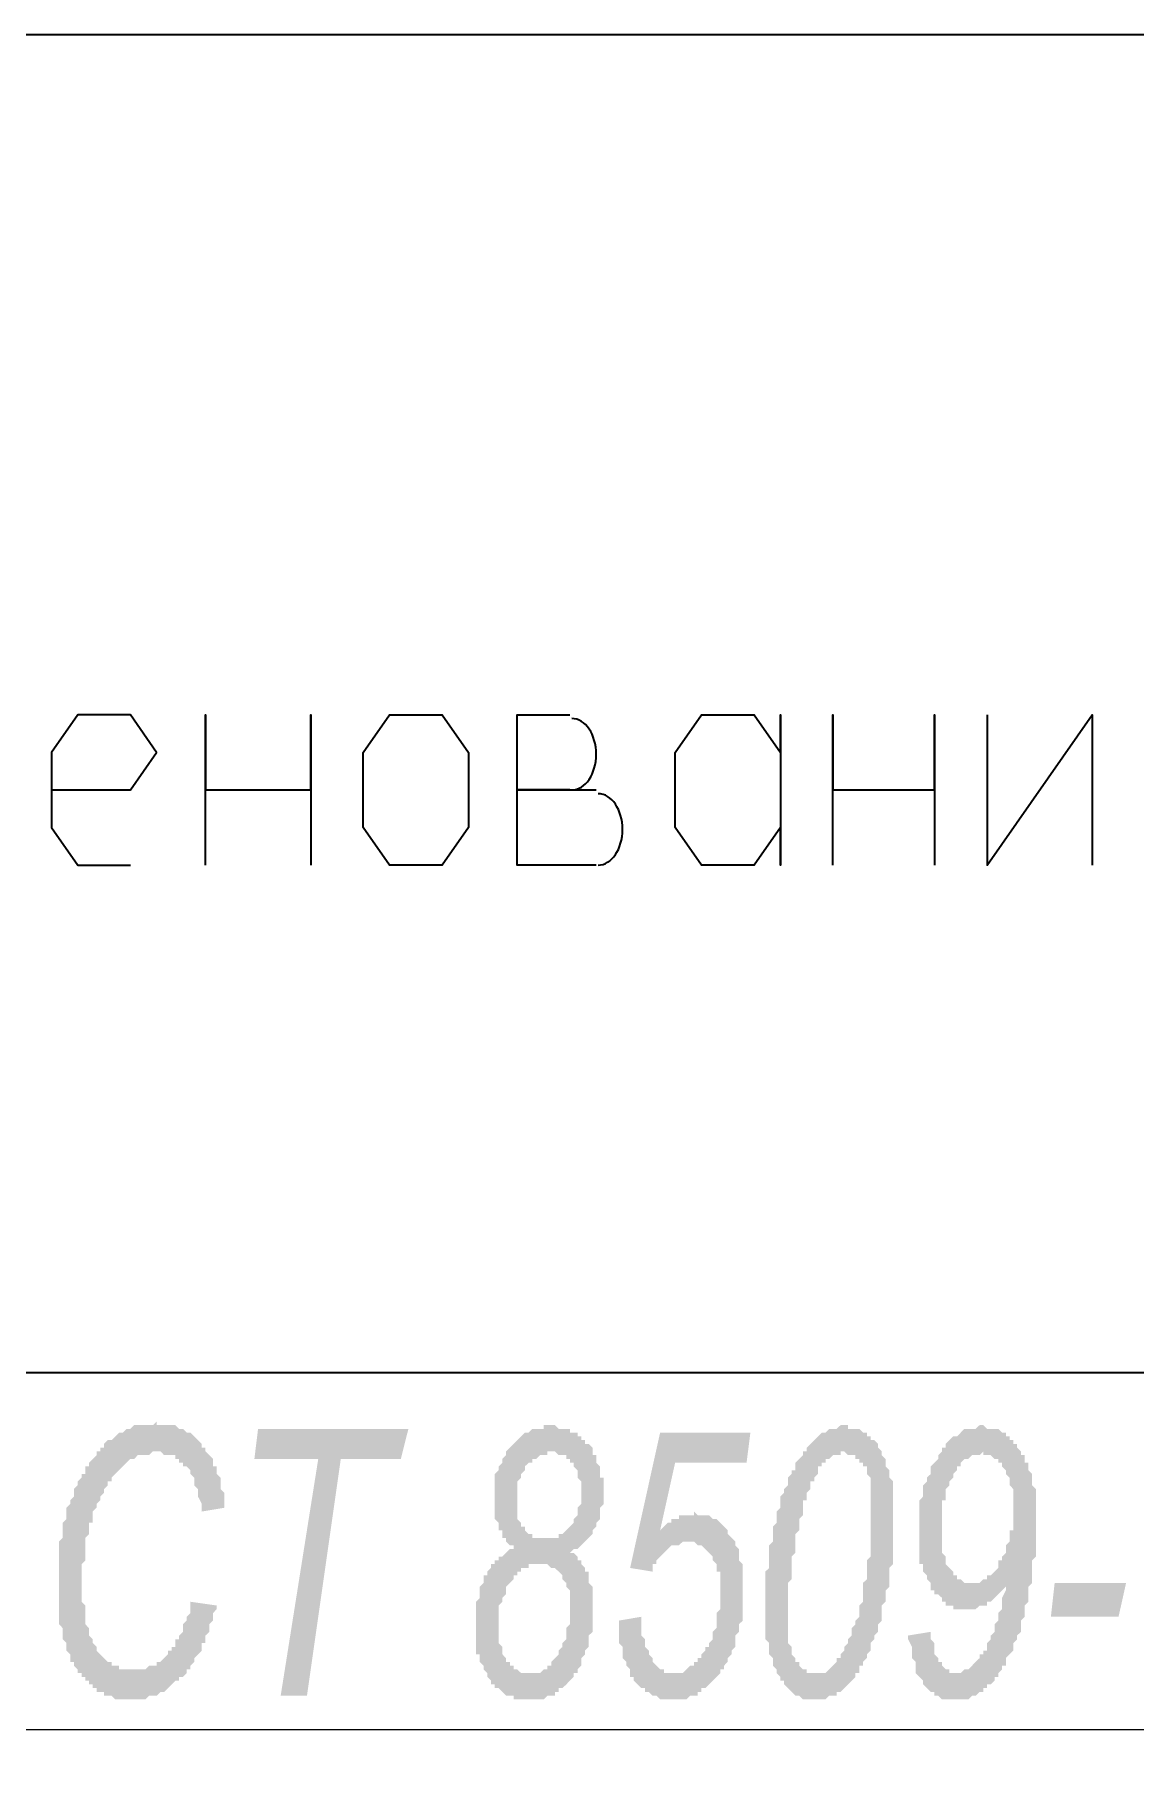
# Model space of a CAD drawing. Header units: millimetres. Extents: x 1372 to 666090, y 1285 to 31551.
# Drawn here: x 533478 to 534700, y 26938 to 28855 of the extents above; entities that cross this region are included whole.
import ezdxf

# ---------------------------------------------------------------- set-up
doc = ezdxf.new("R2010")
doc.units = ezdxf.units.MM
doc.layers.add('PDF _0', color=7, linetype='Continuous')
doc.layers.add('PDF _75-АЗ Штамп', color=7, linetype='Continuous')

msp = doc.modelspace()

# ---------------------------------------------------------------- hatches: boundary and pattern name
at = {"layer": 'PDF _75-АЗ Штамп', "transparency": 33554559}
for points in [[(533651.4, 27115.4), (533680.6, 27111.2), (533680.6, 27107.1), (533676.5, 27102.9), (533676.5, 27098.7), (533676.5, 27094.5), (533672.3, 27090.4), (533672.3, 27086.2), (533672.3, 27082), (533668.1, 27077.9), (533668.1, 27073.7), (533668.1, 27069.5), (533664, 27069.5), (533664, 27065.3), (533664, 27061.2), (533659.8, 27057), (533659.8, 27057), (533655.6, 27052.8), (533655.6, 27048.7), (533651.4, 27044.5), (533651.4, 27044.5), (533651.4, 27040.3), (533647.3, 27040.3), (533647.3, 27036.2), (533643.1, 27032), (533643.1, 27032), (533638.9, 27032), (533638.9, 27027.8), (533634.8, 27027.8), (533630.6, 27023.6), (533630.6, 27023.6), (533626.4, 27019.5), (533626.4, 27019.5), (533622.2, 27015.3), (533618.1, 27015.3), (533618.1, 27015.3), (533613.9, 27011.1), (533609.7, 27011.1), (533609.7, 27011.1), (533605.6, 27011.1), (533601.4, 27007), (533601.4, 27007), (533597.2, 27007), (533593, 27007), (533593, 27007), (533588.9, 27007), (533584.7, 27007), (533584.7, 27007), (533584.7, 27007), (533580.5, 27007), (533576.4, 27007), (533572.2, 27007), (533572.2, 27007), (533568, 27007), (533563.9, 27011.1), (533563.9, 27011.1), (533559.7, 27011.1), (533555.5, 27011.1), (533555.5, 27015.3), (533551.3, 27015.3), (533547.2, 27015.3), (533547.2, 27019.5), (533543, 27019.5), (533543, 27023.6), (533538.8, 27023.6), (533538.8, 27027.8), (533534.7, 27027.8), (533534.7, 27032), (533530.5, 27032), (533530.5, 27036.2), (533526.3, 27036.2), (533526.3, 27040.3), (533526.3, 27040.3), (533522.1, 27044.5), (533522.1, 27048.7), (533518, 27048.7), (533518, 27052.8), (533518, 27057), (533513.8, 27061.2), (533513.8, 27061.2), (533513.8, 27065.3), (533513.8, 27069.5), (533509.6, 27073.7), (533509.6, 27077.9), (533509.6, 27082), (533509.6, 27086.2), (533505.5, 27090.4), (533505.5, 27094.5), (533505.5, 27098.7), (533505.5, 27102.9), (533505.5, 27107.1), (533505.5, 27111.2), (533505.5, 27115.4), (533505.5, 27119.6), (533505.5, 27123.7), (533505.5, 27127.9), (533505.5, 27132.1), (533505.5, 27132.1), (533505.5, 27140.4), (533505.5, 27144.6), (533505.5, 27148.8), (533505.5, 27152.9), (533505.5, 27157.1), (533505.5, 27161.3), (533505.5, 27165.5), (533505.5, 27169.6), (533505.5, 27173.8), (533505.5, 27178), (533505.5, 27182.1), (533509.6, 27186.3), (533509.6, 27190.5), (533509.6, 27194.7), (533509.6, 27194.7), (533509.6, 27198.8), (533509.6, 27203), (533513.8, 27207.2), (533513.8, 27211.3), (533513.8, 27215.5), (533513.8, 27219.7), (533518, 27223.9), (533518, 27223.9), (533518, 27228), (533522.1, 27232.2), (533522.1, 27236.4), (533522.1, 27240.5), (533526.3, 27244.7), (533526.3, 27244.7), (533526.3, 27248.9), (533530.5, 27253.1), (533530.5, 27257.2), (533534.7, 27257.2), (533534.7, 27261.4), (533534.7, 27265.6), (533538.8, 27265.6), (533538.8, 27269.7), (533543, 27273.9), (533543, 27273.9), (533547.2, 27278.1), (533547.2, 27282.3), (533551.3, 27282.3), (533551.3, 27286.4), (533555.5, 27286.4), (533555.5, 27290.6), (533559.7, 27294.8), (533559.7, 27294.8), (533563.9, 27294.8), (533568, 27298.9), (533568, 27298.9), (533572.2, 27303.1), (533572.2, 27303.1), (533576.4, 27303.1), (533580.5, 27307.3), (533580.5, 27307.3), (533584.7, 27307.3), (533588.9, 27311.4), (533588.9, 27311.4), (533593, 27311.4), (533597.2, 27311.4), (533597.2, 27311.4), (533601.4, 27311.4), (533605.6, 27311.4), (533605.6, 27311.4), (533609.7, 27311.4), (533613.9, 27315.6), (533613.9, 27311.4), (533618.1, 27311.4), (533622.2, 27311.4), (533626.4, 27311.4), (533626.4, 27311.4), (533630.6, 27311.4), (533634.8, 27311.4), (533634.8, 27311.4), (533638.9, 27307.3), (533643.1, 27307.3), (533643.1, 27307.3), (533647.3, 27303.1), (533651.4, 27303.1), (533651.4, 27303.1), (533655.6, 27298.9), (533655.6, 27298.9), (533659.8, 27294.8), (533659.8, 27294.8), (533664, 27290.6), (533664, 27290.6), (533664, 27286.4), (533668.1, 27286.4), (533668.1, 27282.3), (533672.3, 27278.1), (533672.3, 27278.1), (533676.5, 27273.9), (533676.5, 27269.7), (533676.5, 27265.6), (533680.6, 27265.6), (533680.6, 27261.4), (533680.6, 27257.2), (533684.8, 27253.1), (533684.8, 27248.9), (533684.8, 27244.7), (533684.8, 27240.5), (533689, 27236.4), (533689, 27232.2), (533689, 27228), (533689, 27223.9), (533689, 27219.7), (533689, 27219.7), (533664, 27215.5), (533664, 27219.7), (533664, 27223.9), (533659.8, 27232.2), (533659.8, 27236.4), (533659.8, 27236.4), (533659.8, 27240.5), (533655.6, 27244.7), (533655.6, 27248.9), (533655.6, 27253.1), (533651.4, 27257.2), (533651.4, 27257.2), (533651.4, 27261.4), (533647.3, 27265.6), (533647.3, 27265.6), (533643.1, 27265.6), (533643.1, 27269.7), (533638.9, 27269.7), (533638.9, 27273.9), (533634.8, 27273.9), (533634.8, 27278.1), (533630.6, 27278.1), (533626.4, 27278.1), (533626.4, 27278.1), (533622.2, 27278.1), (533618.1, 27282.3), (533613.9, 27282.3), (533613.9, 27282.3), (533609.7, 27282.3), (533609.7, 27282.3), (533605.6, 27278.1), (533601.4, 27278.1), (533601.4, 27278.1), (533597.2, 27278.1), (533593, 27278.1), (533593, 27278.1), (533588.9, 27273.9), (533584.7, 27273.9), (533584.7, 27273.9), (533580.5, 27269.7), (533580.5, 27269.7), (533576.4, 27265.6), (533576.4, 27265.6), (533572.2, 27261.4), (533572.2, 27261.4), (533568, 27257.2), (533568, 27257.2), (533563.9, 27253.1), (533563.9, 27248.9), (533559.7, 27248.9), (533559.7, 27244.7), (533555.5, 27240.5), (533555.5, 27236.4), (533551.3, 27232.2), (533551.3, 27232.2), (533551.3, 27228), (533547.2, 27223.9), (533547.2, 27223.9), (533547.2, 27219.7), (533543, 27215.5), (533543, 27211.3), (533543, 27207.2), (533543, 27203), (533538.8, 27203), (533538.8, 27198.8), (533538.8, 27194.7), (533538.8, 27190.5), (533534.7, 27186.3), (533534.7, 27182.1), (533534.7, 27178), (533534.7, 27173.8), (533534.7, 27169.6), (533534.7, 27165.5), (533534.7, 27161.3), (533530.5, 27157.1), (533530.5, 27152.9), (533530.5, 27148.8), (533530.5, 27144.6), (533530.5, 27140.4), (533530.5, 27136.3), (533530.5, 27132.1), (533530.5, 27127.9), (533530.5, 27123.7), (533530.5, 27119.6), (533530.5, 27115.4), (533534.7, 27111.2), (533534.7, 27107.1), (533534.7, 27102.9), (533534.7, 27098.7), (533534.7, 27094.5), (533534.7, 27090.4), (533538.8, 27086.2), (533538.8, 27082), (533538.8, 27077.9), (533538.8, 27077.9), (533543, 27073.7), (533543, 27069.5), (533543, 27069.5), (533547.2, 27065.3), (533547.2, 27065.3), (533547.2, 27061.2), (533551.3, 27057), (533551.3, 27057), (533555.5, 27052.8), (533559.7, 27048.7), (533559.7, 27048.7), (533563.9, 27048.7), (533563.9, 27044.5), (533568, 27044.5), (533572.2, 27044.5), (533572.2, 27040.3), (533576.4, 27040.3), (533580.5, 27040.3), (533580.5, 27040.3), (533584.7, 27040.3), (533588.9, 27040.3), (533588.9, 27040.3), (533593, 27040.3), (533593, 27040.3), (533597.2, 27040.3), (533601.4, 27040.3), (533601.4, 27040.3), (533605.6, 27044.5), (533605.6, 27044.5), (533609.7, 27044.5), (533613.9, 27044.5), (533613.9, 27048.7), (533618.1, 27048.7), (533622.2, 27052.8), (533622.2, 27052.8), (533626.4, 27057), (533626.4, 27061.2), (533630.6, 27061.2), (533630.6, 27065.3), (533634.8, 27065.3), (533634.8, 27069.5), (533634.8, 27073.7), (533638.9, 27073.7), (533638.9, 27077.9), (533643.1, 27082), (533643.1, 27086.2), (533643.1, 27090.4), (533647.3, 27094.5), (533647.3, 27094.5), (533647.3, 27098.7), (533651.4, 27102.9), (533651.4, 27107.1), (533651.4, 27111.2), (533651.4, 27115.4)], [(533751.6, 27011.1), (533793.3, 27273.9), (533722.4, 27273.9), (533726.5, 27307.3), (533893.4, 27307.3), (533885, 27273.9), (533818.3, 27273.9), (533780.8, 27011.1)], [(534127, 27094.5), (534152, 27098.7), (534152, 27094.5), (534152, 27090.4), (534152, 27090.4), (534152, 27086.2), (534152, 27082), (534152, 27077.9), (534156.2, 27073.7), (534156.2, 27069.5), (534156.2, 27065.3), (534156.2, 27065.3), (534160.3, 27061.2), (534160.3, 27057), (534164.5, 27052.8), (534164.5, 27048.7), (534164.5, 27048.7), (534168.7, 27044.5), (534168.7, 27044.5), (534172.8, 27040.3), (534177, 27040.3), (534177, 27036.2), (534181.2, 27036.2), (534185.4, 27036.2), (534185.4, 27036.2), (534189.5, 27036.2), (534189.5, 27036.2), (534193.7, 27036.2), (534197.9, 27036.2), (534197.9, 27036.2), (534202, 27040.3), (534202, 27040.3), (534206.2, 27044.5), (534210.4, 27044.5), (534210.4, 27048.7), (534210.4, 27048.7), (534214.6, 27048.7), (534214.6, 27052.8), (534218.7, 27052.8), (534218.7, 27057), (534222.9, 27061.2), (534222.9, 27065.3), (534227.1, 27065.3), (534227.1, 27069.5), (534231.2, 27073.7), (534231.2, 27077.9), (534231.2, 27082), (534231.2, 27082), (534235.4, 27086.2), (534235.4, 27090.4), (534235.4, 27094.5), (534235.4, 27098.7), (534235.4, 27102.9), (534239.6, 27107.1), (534239.6, 27111.2), (534239.6, 27111.2), (534239.6, 27115.4), (534239.6, 27119.6), (534239.6, 27123.7), (534239.6, 27127.9), (534239.6, 27132.1), (534239.6, 27136.3), (534239.6, 27140.4), (534239.6, 27144.6), (534239.6, 27148.8), (534235.4, 27148.8), (534235.4, 27152.9), (534235.4, 27157.1), (534231.2, 27161.3), (534231.2, 27165.5), (534231.2, 27165.5), (534227.1, 27169.6), (534227.1, 27169.6), (534222.9, 27173.8), (534222.9, 27173.8), (534218.7, 27178), (534214.6, 27178), (534214.6, 27178), (534210.4, 27182.1), (534206.2, 27182.1), (534206.2, 27182.1), (534202, 27182.1), (534197.9, 27182.1), (534197.9, 27182.1), (534193.7, 27178), (534189.5, 27178), (534189.5, 27178), (534185.4, 27178), (534181.2, 27173.8), (534181.2, 27173.8), (534177, 27169.6), (534177, 27169.6), (534172.8, 27165.5), (534172.8, 27165.5), (534168.7, 27161.3), (534168.7, 27157.1), (534164.5, 27157.1), (534164.5, 27152.9), (534164.5, 27148.8), (534139.5, 27152.9), (534172.8, 27303.1), (534273, 27303.1), (534268.8, 27269.7), (534189.5, 27269.7), (534172.8, 27194.7), (534177, 27198.8), (534177, 27198.8), (534181.2, 27203), (534185.4, 27203), (534185.4, 27207.2), (534189.5, 27207.2), (534189.5, 27207.2), (534193.7, 27207.2), (534193.7, 27211.3), (534197.9, 27211.3), (534202, 27211.3), (534202, 27211.3), (534206.2, 27211.3), (534210.4, 27211.3), (534210.4, 27215.5), (534214.6, 27211.3), (534218.7, 27211.3), (534218.7, 27211.3), (534222.9, 27211.3), (534227.1, 27211.3), (534227.1, 27211.3), (534231.2, 27207.2), (534231.2, 27207.2), (534235.4, 27207.2), (534239.6, 27203), (534239.6, 27203), (534243.8, 27198.8), (534243.8, 27198.8), (534247.9, 27194.7), (534247.9, 27190.5), (534247.9, 27190.5), (534252.1, 27186.3), (534252.1, 27186.3), (534256.3, 27182.1), (534256.3, 27178), (534256.3, 27178), (534260.4, 27173.8), (534260.4, 27169.6), (534260.4, 27165.5), (534260.4, 27161.3), (534264.6, 27157.1), (534264.6, 27152.9), (534264.6, 27148.8), (534264.6, 27144.6), (534264.6, 27140.4), (534264.6, 27136.3), (534264.6, 27132.1), (534264.6, 27127.9), (534264.6, 27123.7), (534264.6, 27119.6), (534264.6, 27115.4), (534264.6, 27111.2), (534264.6, 27107.1), (534264.6, 27102.9), (534264.6, 27098.7), (534264.6, 27094.5), (534260.4, 27090.4), (534260.4, 27090.4), (534260.4, 27086.2), (534260.4, 27082), (534256.3, 27077.9), (534256.3, 27073.7), (534256.3, 27069.5), (534256.3, 27065.3), (534252.1, 27061.2), (534252.1, 27057), (534252.1, 27057), (534247.9, 27052.8), (534247.9, 27048.7), (534243.8, 27044.5), (534243.8, 27040.3), (534239.6, 27040.3), (534239.6, 27036.2), (534235.4, 27032), (534235.4, 27032), (534231.2, 27027.8), (534231.2, 27027.8), (534227.1, 27023.6), (534227.1, 27023.6), (534222.9, 27019.5), (534218.7, 27019.5), (534218.7, 27015.3), (534214.6, 27015.3), (534214.6, 27011.1), (534210.4, 27011.1), (534206.2, 27011.1), (534206.2, 27011.1), (534202, 27007), (534197.9, 27007), (534197.9, 27007), (534193.7, 27007), (534189.5, 27007), (534189.5, 27007), (534185.4, 27007), (534181.2, 27007), (534181.2, 27007), (534177, 27007), (534172.8, 27007), (534172.8, 27007), (534168.7, 27011.1), (534164.5, 27011.1), (534164.5, 27011.1), (534160.3, 27015.3), (534160.3, 27015.3), (534156.2, 27015.3), (534156.2, 27019.5), (534152, 27019.5), (534147.8, 27023.6), (534147.8, 27023.6), (534143.6, 27027.8), (534143.6, 27032), (534139.5, 27032), (534139.5, 27036.2), (534139.5, 27040.3), (534135.3, 27044.5), (534135.3, 27048.7), (534135.3, 27048.7), (534131.1, 27052.8), (534131.1, 27057), (534131.1, 27061.2), (534131.1, 27065.3), (534127, 27069.5), (534127, 27073.7), (534127, 27077.9), (534127, 27082), (534127, 27086.2), (534127, 27090.4), (534127, 27090.4), (534127, 27094.5), (534127, 27094.5)]]:
    msp.add_hatch(color=256, dxfattribs=at).paths.add_polyline_path(points)
h = msp.add_hatch(color=256, dxfattribs=at)
h.paths.add_polyline_path([(534010.2, 27173.8), (534010.2, 27178), (534006, 27178), (534001.8, 27182.1), (534001.8, 27186.3), (533997.7, 27186.3), (533997.7, 27190.5), (533997.7, 27194.7), (533993.5, 27194.7), (533993.5, 27198.8), (533993.5, 27203), (533989.3, 27207.2), (533989.3, 27211.3), (533989.3, 27211.3), (533989.3, 27215.5), (533989.3, 27219.7), (533989.3, 27223.9), (533989.3, 27228), (533989.3, 27232.2), (533989.3, 27236.4), (533989.3, 27240.5), (533989.3, 27244.7), (533989.3, 27248.9), (533989.3, 27253.1), (533989.3, 27257.2), (533993.5, 27261.4), (533993.5, 27261.4), (533993.5, 27265.6), (533997.7, 27269.7), (533997.7, 27273.9), (534001.8, 27278.1), (534001.8, 27278.1), (534001.8, 27282.3), (534006, 27286.4), (534006, 27286.4), (534010.2, 27290.6), (534010.2, 27290.6), (534014.3, 27294.8), (534014.3, 27294.8), (534018.5, 27298.9), (534018.5, 27298.9), (534022.7, 27303.1), (534026.9, 27303.1), (534026.9, 27303.1), (534031, 27307.3), (534035.2, 27307.3), (534035.2, 27307.3), (534039.4, 27307.3), (534043.5, 27307.3), (534043.5, 27311.4), (534047.7, 27311.4), (534051.9, 27311.4), (534051.9, 27311.4), (534056, 27311.4), (534060.2, 27307.3), (534064.4, 27307.3), (534064.4, 27307.3), (534068.6, 27307.3), (534072.7, 27307.3), (534072.7, 27303.1), (534076.9, 27303.1), (534081.1, 27303.1), (534081.1, 27298.9), (534085.2, 27298.9), (534085.2, 27294.8), (534089.4, 27294.8), (534089.4, 27290.6), (534093.6, 27290.6), (534093.6, 27290.6), (534097.8, 27286.4), (534097.8, 27282.3), (534097.8, 27278.1), (534101.9, 27278.1), (534101.9, 27273.9), (534101.9, 27269.7), (534106.1, 27265.6), (534106.1, 27261.4), (534106.1, 27257.2), (534106.1, 27253.1), (534110.3, 27253.1), (534110.3, 27248.9), (534110.3, 27244.7), (534110.3, 27240.5), (534110.3, 27236.4), (534110.3, 27232.2), (534110.3, 27228), (534110.3, 27223.9), (534106.1, 27219.7), (534106.1, 27215.5), (534106.1, 27211.3), (534106.1, 27211.3), (534106.1, 27207.2), (534101.9, 27203), (534101.9, 27198.8), (534101.9, 27198.8), (534097.8, 27194.7), (534097.8, 27190.5), (534097.8, 27190.5), (534093.6, 27186.3), (534093.6, 27186.3), (534089.4, 27182.1), (534085.2, 27178), (534085.2, 27178), (534081.1, 27173.8), (534081.1, 27173.8), (534076.9, 27173.8), (534072.7, 27169.6), (534076.9, 27169.6), (534081.1, 27165.5), (534081.1, 27161.3), (534085.2, 27161.3), (534085.2, 27157.1), (534089.4, 27152.9), (534089.4, 27152.9), (534089.4, 27148.8), (534093.6, 27148.8), (534093.6, 27144.6), (534093.6, 27140.4), (534093.6, 27136.3), (534097.8, 27132.1), (534097.8, 27127.9), (534097.8, 27123.7), (534097.8, 27119.6), (534097.8, 27115.4), (534097.8, 27111.2), (534097.8, 27107.1), (534097.8, 27102.9), (534097.8, 27098.7), (534097.8, 27094.5), (534097.8, 27090.4), (534097.8, 27090.4), (534097.8, 27086.2), (534097.8, 27082), (534093.6, 27077.9), (534093.6, 27073.7), (534093.6, 27069.5), (534093.6, 27065.3), (534089.4, 27061.2), (534089.4, 27057), (534089.4, 27057), (534085.2, 27052.8), (534085.2, 27048.7), (534085.2, 27044.5), (534081.1, 27040.3), (534081.1, 27040.3), (534081.1, 27036.2), (534076.9, 27036.2), (534076.9, 27032), (534072.7, 27027.8), (534072.7, 27027.8), (534068.6, 27023.6), (534068.6, 27023.6), (534064.4, 27019.5), (534060.2, 27019.5), (534060.2, 27015.3), (534056, 27015.3), (534056, 27011.1), (534051.9, 27011.1), (534047.7, 27011.1), (534047.7, 27011.1), (534043.5, 27007), (534039.4, 27007), (534039.4, 27007), (534035.2, 27007), (534031, 27007), (534031, 27007), (534026.9, 27007), (534022.7, 27007), (534018.5, 27007), (534018.5, 27007), (534014.3, 27007), (534010.2, 27007), (534010.2, 27011.1), (534006, 27011.1), (534001.8, 27011.1), (534001.8, 27011.1), (533997.7, 27015.3), (533997.7, 27015.3), (533993.5, 27019.5), (533989.3, 27019.5), (533989.3, 27023.6), (533985.1, 27023.6), (533985.1, 27027.8), (533985.1, 27027.8), (533981, 27032), (533981, 27036.2), (533976.8, 27040.3), (533976.8, 27040.3), (533976.8, 27044.5), (533972.6, 27048.7), (533972.6, 27052.8), (533972.6, 27057), (533968.5, 27057), (533968.5, 27061.2), (533968.5, 27065.3), (533968.5, 27069.5), (533968.5, 27073.7), (533968.5, 27077.9), (533968.5, 27082), (533968.5, 27086.2), (533968.5, 27090.4), (533968.5, 27094.5), (533968.5, 27098.7), (533968.5, 27102.9), (533968.5, 27107.1), (533968.5, 27111.2), (533968.5, 27115.4), (533972.6, 27119.6), (533972.6, 27123.7), (533972.6, 27127.9), (533972.6, 27132.1), (533976.8, 27136.3), (533976.8, 27136.3), (533976.8, 27140.4), (533976.8, 27144.6), (533981, 27144.6), (533981, 27148.8), (533985.1, 27152.9), (533985.1, 27157.1), (533989.3, 27157.1), (533989.3, 27161.3), (533993.5, 27161.3), (533993.5, 27165.5), (533997.7, 27165.5), (534001.8, 27169.6), (534001.8, 27169.6), (534006, 27173.8), (534010.2, 27173.8), (534010.2, 27173.8)], flags=0)
h.paths.add_polyline_path([(534014.3, 27228), (534014.3, 27223.9), (534014.3, 27219.7), (534014.3, 27215.5), (534014.3, 27211.3), (534014.3, 27207.2), (534018.5, 27203), (534018.5, 27198.8), (534022.7, 27198.8), (534022.7, 27194.7), (534022.7, 27194.7), (534026.9, 27190.5), (534026.9, 27190.5), (534031, 27190.5), (534031, 27186.3), (534035.2, 27186.3), (534039.4, 27186.3), (534043.5, 27186.3), (534043.5, 27186.3), (534043.5, 27186.3), (534047.7, 27186.3), (534051.9, 27186.3), (534056, 27186.3), (534056, 27186.3), (534060.2, 27186.3), (534060.2, 27190.5), (534064.4, 27190.5), (534068.6, 27194.7), (534068.6, 27194.7), (534072.7, 27198.8), (534072.7, 27198.8), (534072.7, 27198.8), (534076.9, 27203), (534076.9, 27207.2), (534081.1, 27211.3), (534081.1, 27211.3), (534081.1, 27215.5), (534081.1, 27219.7), (534085.2, 27223.9), (534085.2, 27228), (534085.2, 27232.2), (534085.2, 27236.4), (534085.2, 27236.4), (534085.2, 27240.5), (534085.2, 27244.7), (534085.2, 27248.9), (534081.1, 27253.1), (534081.1, 27257.2), (534081.1, 27261.4), (534076.9, 27265.6), (534076.9, 27265.6), (534076.9, 27269.7), (534072.7, 27269.7), (534072.7, 27273.9), (534068.6, 27273.9), (534068.6, 27278.1), (534064.4, 27278.1), (534060.2, 27278.1), (534060.2, 27278.1), (534056, 27282.3), (534051.9, 27282.3), (534051.9, 27282.3), (534047.7, 27282.3), (534047.7, 27278.1), (534043.5, 27278.1), (534039.4, 27278.1), (534039.4, 27278.1), (534035.2, 27273.9), (534031, 27273.9), (534031, 27273.9), (534031, 27269.7), (534026.9, 27269.7), (534022.7, 27265.6), (534022.7, 27261.4), (534022.7, 27261.4), (534018.5, 27257.2), (534018.5, 27253.1), (534018.5, 27253.1), (534014.3, 27248.9), (534014.3, 27244.7), (534014.3, 27240.5), (534014.3, 27236.4), (534014.3, 27232.2), (534014.3, 27228), (534014.3, 27228)], flags=0)
h.paths.add_polyline_path([(533993.5, 27082), (533993.5, 27077.9), (533993.5, 27077.9), (533993.5, 27073.7), (533993.5, 27069.5), (533997.7, 27065.3), (533997.7, 27061.2), (533997.7, 27061.2), (533997.7, 27057), (534001.8, 27052.8), (534001.8, 27048.7), (534006, 27048.7), (534006, 27044.5), (534010.2, 27044.5), (534010.2, 27040.3), (534010.2, 27040.3), (534014.3, 27040.3), (534018.5, 27036.2), (534018.5, 27036.2), (534022.7, 27036.2), (534026.9, 27036.2), (534031, 27036.2), (534031, 27036.2), (534031, 27036.2), (534035.2, 27036.2), (534039.4, 27036.2), (534039.4, 27036.2), (534043.5, 27040.3), (534043.5, 27040.3), (534047.7, 27040.3), (534047.7, 27044.5), (534051.9, 27044.5), (534051.9, 27048.7), (534056, 27052.8), (534056, 27052.8), (534060.2, 27057), (534060.2, 27061.2), (534064.4, 27065.3), (534064.4, 27065.3), (534064.4, 27069.5), (534068.6, 27073.7), (534068.6, 27077.9), (534068.6, 27082), (534068.6, 27086.2), (534072.7, 27090.4), (534072.7, 27094.5), (534072.7, 27098.7), (534072.7, 27102.9), (534072.7, 27107.1), (534072.7, 27111.2), (534072.7, 27111.2), (534072.7, 27115.4), (534072.7, 27119.6), (534072.7, 27123.7), (534072.7, 27127.9), (534068.6, 27132.1), (534068.6, 27136.3), (534068.6, 27136.3), (534064.4, 27140.4), (534064.4, 27144.6), (534064.4, 27144.6), (534060.2, 27148.8), (534060.2, 27148.8), (534056, 27152.9), (534056, 27152.9), (534051.9, 27152.9), (534047.7, 27157.1), (534047.7, 27157.1), (534043.5, 27157.1), (534039.4, 27157.1), (534039.4, 27157.1), (534035.2, 27157.1), (534035.2, 27157.1), (534031, 27157.1), (534026.9, 27157.1), (534026.9, 27152.9), (534022.7, 27152.9), (534018.5, 27152.9), (534018.5, 27148.8), (534014.3, 27148.8), (534014.3, 27144.6), (534010.2, 27144.6), (534010.2, 27140.4), (534006, 27136.3), (534006, 27136.3), (534006, 27136.3), (534001.8, 27132.1), (534001.8, 27127.9), (534001.8, 27123.7), (533997.7, 27119.6), (533997.7, 27119.6), (533997.7, 27115.4), (533993.5, 27111.2), (533993.5, 27107.1), (533993.5, 27102.9), (533993.5, 27098.7), (533993.5, 27094.5), (533993.5, 27090.4), (533993.5, 27086.2), (533993.5, 27082)], flags=0)
h = msp.add_hatch(color=256, dxfattribs=at)
h.paths.add_polyline_path([(534289.6, 27107.1), (534289.6, 27111.2), (534289.6, 27115.4), (534289.6, 27119.6), (534289.6, 27123.7), (534289.6, 27127.9), (534289.6, 27132.1), (534289.6, 27136.3), (534289.6, 27140.4), (534289.6, 27144.6), (534289.6, 27148.8), (534293.8, 27152.9), (534293.8, 27157.1), (534293.8, 27161.3), (534293.8, 27165.5), (534293.8, 27169.6), (534293.8, 27173.8), (534293.8, 27178), (534298, 27182.1), (534298, 27186.3), (534298, 27190.5), (534298, 27194.7), (534298, 27198.8), (534302.1, 27203), (534302.1, 27207.2), (534302.1, 27211.3), (534302.1, 27215.5), (534306.3, 27219.7), (534306.3, 27223.9), (534306.3, 27228), (534306.3, 27232.2), (534310.5, 27236.4), (534310.5, 27236.4), (534310.5, 27240.5), (534314.7, 27244.7), (534314.7, 27248.9), (534314.7, 27248.9), (534314.7, 27253.1), (534318.8, 27257.2), (534318.8, 27261.4), (534323, 27261.4), (534323, 27265.6), (534323, 27269.7), (534327.2, 27273.9), (534327.2, 27273.9), (534331.3, 27278.1), (534331.3, 27282.3), (534335.5, 27282.3), (534335.5, 27282.3), (534335.5, 27286.4), (534339.7, 27290.6), (534339.7, 27290.6), (534343.9, 27294.8), (534348, 27298.9), (534348, 27298.9), (534352.2, 27303.1), (534352.2, 27303.1), (534356.4, 27303.1), (534356.4, 27303.1), (534360.5, 27307.3), (534364.7, 27307.3), (534364.7, 27307.3), (534368.9, 27307.3), (534373.1, 27311.4), (534373.1, 27311.4), (534377.2, 27311.4), (534381.4, 27311.4), (534381.4, 27307.3), (534385.6, 27307.3), (534389.7, 27307.3), (534389.7, 27307.3), (534393.9, 27307.3), (534398.1, 27303.1), (534398.1, 27303.1), (534402.3, 27303.1), (534402.3, 27298.9), (534406.4, 27298.9), (534406.4, 27294.8), (534410.6, 27294.8), (534414.8, 27290.6), (534414.8, 27286.4), (534414.8, 27286.4), (534418.9, 27282.3), (534418.9, 27278.1), (534423.1, 27273.9), (534423.1, 27273.9), (534423.1, 27269.7), (534423.1, 27265.6), (534427.3, 27261.4), (534427.3, 27261.4), (534427.3, 27257.2), (534427.3, 27253.1), (534431.5, 27248.9), (534431.5, 27244.7), (534431.5, 27240.5), (534431.5, 27236.4), (534431.5, 27232.2), (534431.5, 27228), (534431.5, 27223.9), (534431.5, 27219.7), (534431.5, 27211.3), (534431.5, 27211.3), (534431.5, 27207.2), (534431.5, 27203), (534431.5, 27198.8), (534431.5, 27194.7), (534431.5, 27190.5), (534431.5, 27186.3), (534431.5, 27182.1), (534431.5, 27178), (534431.5, 27173.8), (534431.5, 27169.6), (534431.5, 27165.5), (534431.5, 27161.3), (534431.5, 27157.1), (534427.3, 27152.9), (534427.3, 27148.8), (534427.3, 27144.6), (534427.3, 27140.4), (534427.3, 27136.3), (534427.3, 27132.1), (534423.1, 27127.9), (534423.1, 27127.9), (534423.1, 27123.7), (534423.1, 27119.6), (534423.1, 27115.4), (534423.1, 27115.4), (534418.9, 27111.2), (534418.9, 27102.9), (534418.9, 27098.7), (534418.9, 27094.5), (534414.8, 27090.4), (534414.8, 27086.2), (534414.8, 27082), (534410.6, 27077.9), (534410.6, 27077.9), (534410.6, 27073.7), (534406.4, 27069.5), (534406.4, 27065.3), (534406.4, 27061.2), (534402.3, 27057), (534402.3, 27057), (534402.3, 27052.8), (534398.1, 27048.7), (534398.1, 27044.5), (534393.9, 27044.5), (534393.9, 27040.3), (534393.9, 27036.2), (534389.7, 27036.2), (534389.7, 27032), (534385.6, 27027.8), (534385.6, 27027.8), (534381.4, 27023.6), (534381.4, 27023.6), (534377.2, 27019.5), (534377.2, 27019.5), (534373.1, 27015.3), (534368.9, 27015.3), (534368.9, 27011.1), (534364.7, 27011.1), (534364.7, 27011.1), (534360.5, 27011.1), (534356.4, 27007), (534356.4, 27007), (534352.2, 27007), (534348, 27007), (534348, 27007), (534343.9, 27007), (534339.7, 27007), (534339.7, 27007), (534335.5, 27007), (534331.3, 27007), (534331.3, 27007), (534327.2, 27011.1), (534327.2, 27011.1), (534323, 27011.1), (534318.8, 27015.3), (534318.8, 27015.3), (534314.7, 27019.5), (534314.7, 27019.5), (534310.5, 27023.6), (534310.5, 27027.8), (534306.3, 27027.8), (534306.3, 27032), (534302.1, 27036.2), (534302.1, 27036.2), (534302.1, 27040.3), (534298, 27044.5), (534298, 27048.7), (534298, 27048.7), (534298, 27052.8), (534293.8, 27057), (534293.8, 27061.2), (534293.8, 27065.3), (534293.8, 27069.5), (534289.6, 27073.7), (534289.6, 27077.9), (534289.6, 27082), (534289.6, 27086.2), (534289.6, 27090.4), (534289.6, 27094.5), (534289.6, 27098.7), (534289.6, 27102.9), (534289.6, 27107.1), (534289.6, 27107.1)], flags=0)
h.paths.add_polyline_path([(534314.7, 27098.7), (534314.7, 27094.5), (534314.7, 27090.4), (534314.7, 27086.2), (534314.7, 27082), (534314.7, 27077.9), (534314.7, 27073.7), (534314.7, 27069.5), (534318.8, 27065.3), (534318.8, 27061.2), (534318.8, 27061.2), (534318.8, 27057), (534323, 27052.8), (534323, 27048.7), (534327.2, 27048.7), (534327.2, 27044.5), (534331.3, 27040.3), (534331.3, 27040.3), (534335.5, 27040.3), (534335.5, 27036.2), (534339.7, 27036.2), (534343.9, 27036.2), (534343.9, 27036.2), (534343.9, 27036.2), (534348, 27036.2), (534352.2, 27036.2), (534352.2, 27036.2), (534356.4, 27036.2), (534360.5, 27040.3), (534360.5, 27040.3), (534364.7, 27044.5), (534364.7, 27044.5), (534368.9, 27048.7), (534368.9, 27052.8), (534373.1, 27052.8), (534373.1, 27052.8), (534373.1, 27057), (534377.2, 27061.2), (534377.2, 27061.2), (534377.2, 27065.3), (534381.4, 27069.5), (534381.4, 27073.7), (534381.4, 27073.7), (534385.6, 27077.9), (534385.6, 27082), (534385.6, 27086.2), (534389.7, 27090.4), (534389.7, 27094.5), (534389.7, 27094.5), (534393.9, 27098.7), (534393.9, 27102.9), (534393.9, 27107.1), (534393.9, 27111.2), (534398.1, 27115.4), (534398.1, 27119.6), (534398.1, 27127.9), (534398.1, 27132.1), (534398.1, 27136.3), (534402.3, 27140.4), (534402.3, 27144.6), (534402.3, 27148.8), (534402.3, 27152.9), (534402.3, 27157.1), (534402.3, 27161.3), (534406.4, 27165.5), (534406.4, 27169.6), (534406.4, 27173.8), (534406.4, 27178), (534406.4, 27182.1), (534406.4, 27186.3), (534406.4, 27190.5), (534406.4, 27194.7), (534406.4, 27198.8), (534406.4, 27203), (534406.4, 27207.2), (534406.4, 27211.3), (534406.4, 27215.5), (534406.4, 27215.5), (534406.4, 27219.7), (534406.4, 27223.9), (534406.4, 27232.2), (534406.4, 27236.4), (534406.4, 27240.5), (534406.4, 27244.7), (534406.4, 27248.9), (534406.4, 27253.1), (534406.4, 27253.1), (534402.3, 27257.2), (534402.3, 27261.4), (534402.3, 27265.6), (534398.1, 27265.6), (534398.1, 27269.7), (534393.9, 27269.7), (534393.9, 27273.9), (534389.7, 27273.9), (534389.7, 27278.1), (534385.6, 27278.1), (534381.4, 27278.1), (534381.4, 27278.1), (534377.2, 27282.3), (534377.2, 27282.3), (534373.1, 27282.3), (534373.1, 27278.1), (534368.9, 27278.1), (534364.7, 27278.1), (534364.7, 27278.1), (534360.5, 27273.9), (534356.4, 27273.9), (534356.4, 27269.7), (534352.2, 27269.7), (534352.2, 27265.6), (534348, 27265.6), (534348, 27261.4), (534348, 27257.2), (534343.9, 27253.1), (534343.9, 27248.9), (534339.7, 27248.9), (534339.7, 27244.7), (534339.7, 27240.5), (534339.7, 27240.5), (534335.5, 27236.4), (534335.5, 27232.2), (534335.5, 27228), (534331.3, 27228), (534331.3, 27223.9), (534331.3, 27219.7), (534331.3, 27215.5), (534331.3, 27211.3), (534327.2, 27207.2), (534327.2, 27203), (534327.2, 27198.8), (534327.2, 27194.7), (534323, 27190.5), (534323, 27186.3), (534323, 27182.1), (534323, 27173.8), (534323, 27169.6), (534318.8, 27165.5), (534318.8, 27161.3), (534318.8, 27157.1), (534318.8, 27148.8), (534318.8, 27144.6), (534318.8, 27140.4), (534314.7, 27136.3), (534314.7, 27132.1), (534314.7, 27127.9), (534314.7, 27123.7), (534314.7, 27119.6), (534314.7, 27119.6), (534314.7, 27115.4), (534314.7, 27111.2), (534314.7, 27107.1), (534314.7, 27102.9), (534314.7, 27098.7), (534314.7, 27098.7)], flags=0)
h = msp.add_hatch(color=256, dxfattribs=at)
h.paths.add_polyline_path([(534448.1, 27077.9), (534473.2, 27082), (534473.2, 27077.9), (534473.2, 27073.7), (534477.3, 27069.5), (534477.3, 27065.3), (534477.3, 27061.2), (534477.3, 27057), (534481.5, 27052.8), (534481.5, 27052.8), (534481.5, 27048.7), (534485.7, 27048.7), (534485.7, 27044.5), (534489.9, 27040.3), (534489.9, 27040.3), (534494, 27040.3), (534494, 27036.2), (534498.2, 27036.2), (534502.4, 27036.2), (534502.4, 27036.2), (534502.4, 27036.2), (534506.5, 27036.2), (534510.7, 27040.3), (534510.7, 27040.3), (534514.9, 27040.3), (534519.1, 27044.5), (534519.1, 27044.5), (534523.2, 27048.7), (534523.2, 27048.7), (534527.4, 27052.8), (534527.4, 27057), (534531.6, 27057), (534531.6, 27061.2), (534535.7, 27061.2), (534535.7, 27065.3), (534535.7, 27069.5), (534539.9, 27073.7), (534539.9, 27073.7), (534539.9, 27077.9), (534544.1, 27082), (534544.1, 27086.2), (534544.1, 27090.4), (534548.2, 27094.5), (534548.2, 27094.5), (534548.2, 27098.7), (534548.2, 27102.9), (534552.4, 27107.1), (534552.4, 27111.2), (534552.4, 27115.4), (534552.4, 27119.6), (534556.6, 27127.9), (534556.6, 27132.1), (534556.6, 27132.1), (534552.4, 27127.9), (534552.4, 27127.9), (534548.2, 27123.7), (534544.1, 27119.6), (534544.1, 27119.6), (534539.9, 27115.4), (534539.9, 27115.4), (534535.7, 27115.4), (534535.7, 27111.2), (534531.6, 27111.2), (534531.6, 27111.2), (534527.4, 27111.2), (534523.2, 27107.1), (534523.2, 27107.1), (534519.1, 27107.1), (534514.9, 27107.1), (534514.9, 27107.1), (534514.9, 27107.1), (534510.7, 27107.1), (534506.5, 27107.1), (534502.4, 27107.1), (534502.4, 27107.1), (534498.2, 27107.1), (534498.2, 27111.2), (534494, 27111.2), (534489.9, 27111.2), (534489.9, 27115.4), (534485.7, 27115.4), (534485.7, 27119.6), (534481.5, 27123.7), (534477.3, 27123.7), (534477.3, 27123.7), (534477.3, 27127.9), (534473.2, 27127.9), (534473.2, 27132.1), (534473.2, 27136.3), (534469, 27140.4), (534469, 27140.4), (534469, 27144.6), (534464.8, 27148.8), (534464.8, 27152.9), (534464.8, 27157.1), (534460.7, 27157.1), (534460.7, 27161.3), (534460.7, 27165.5), (534460.7, 27169.6), (534460.7, 27173.8), (534460.7, 27178), (534460.7, 27182.1), (534460.7, 27186.3), (534460.7, 27194.7), (534460.7, 27194.7), (534460.7, 27198.8), (534460.7, 27203), (534460.7, 27207.2), (534460.7, 27211.3), (534460.7, 27215.5), (534460.7, 27219.7), (534460.7, 27219.7), (534460.7, 27223.9), (534460.7, 27228), (534464.8, 27232.2), (534464.8, 27236.4), (534464.8, 27240.5), (534464.8, 27244.7), (534469, 27248.9), (534469, 27253.1), (534469, 27253.1), (534473.2, 27257.2), (534473.2, 27261.4), (534473.2, 27265.6), (534477.3, 27269.7), (534477.3, 27269.7), (534481.5, 27273.9), (534481.5, 27278.1), (534481.5, 27278.1), (534485.7, 27282.3), (534485.7, 27286.4), (534489.9, 27286.4), (534489.9, 27290.6), (534494, 27294.8), (534494, 27294.8), (534498.2, 27298.9), (534498.2, 27298.9), (534502.4, 27298.9), (534506.5, 27303.1), (534506.5, 27303.1), (534510.7, 27307.3), (534510.7, 27307.3), (534514.9, 27307.3), (534519.1, 27307.3), (534519.1, 27307.3), (534523.2, 27307.3), (534527.4, 27311.4), (534527.4, 27311.4), (534531.6, 27311.4), (534531.6, 27311.4), (534535.7, 27307.3), (534539.9, 27307.3), (534539.9, 27307.3), (534544.1, 27307.3), (534548.2, 27307.3), (534548.2, 27307.3), (534552.4, 27303.1), (534556.6, 27303.1), (534556.6, 27298.9), (534560.8, 27298.9), (534560.8, 27294.8), (534564.9, 27294.8), (534564.9, 27290.6), (534569.1, 27290.6), (534569.1, 27286.4), (534573.3, 27282.3), (534573.3, 27282.3), (534573.3, 27278.1), (534577.4, 27278.1), (534577.4, 27273.9), (534577.4, 27269.7), (534581.6, 27269.7), (534581.6, 27265.6), (534581.6, 27261.4), (534585.8, 27257.2), (534585.8, 27253.1), (534585.8, 27248.9), (534585.8, 27244.7), (534585.8, 27244.7), (534590, 27240.5), (534590, 27236.4), (534590, 27232.2), (534590, 27223.9), (534590, 27219.7), (534590, 27215.5), (534590, 27211.3), (534590, 27207.2), (534590, 27207.2), (534590, 27203), (534590, 27198.8), (534590, 27194.7), (534590, 27190.5), (534590, 27186.3), (534590, 27182.1), (534590, 27178), (534590, 27173.8), (534590, 27169.6), (534590, 27165.5), (534585.8, 27161.3), (534585.8, 27157.1), (534585.8, 27152.9), (534585.8, 27148.8), (534585.8, 27144.6), (534585.8, 27140.4), (534585.8, 27136.3), (534581.6, 27132.1), (534581.6, 27127.9), (534581.6, 27123.7), (534581.6, 27119.6), (534581.6, 27115.4), (534577.4, 27111.2), (534577.4, 27111.2), (534577.4, 27107.1), (534577.4, 27098.7), (534573.3, 27094.5), (534573.3, 27090.4), (534573.3, 27086.2), (534573.3, 27082), (534569.1, 27077.9), (534569.1, 27077.9), (534569.1, 27073.7), (534564.9, 27069.5), (534564.9, 27065.3), (534564.9, 27061.2), (534560.8, 27057), (534560.8, 27057), (534556.6, 27052.8), (534556.6, 27048.7), (534556.6, 27044.5), (534552.4, 27044.5), (534552.4, 27040.3), (534548.2, 27036.2), (534548.2, 27036.2), (534548.2, 27032), (534544.1, 27032), (534544.1, 27027.8), (534544.1, 27027.8), (534539.9, 27023.6), (534535.7, 27023.6), (534535.7, 27019.5), (534531.6, 27019.5), (534531.6, 27015.3), (534527.4, 27015.3), (534523.2, 27011.1), (534523.2, 27011.1), (534519.1, 27011.1), (534519.1, 27011.1), (534514.9, 27007), (534510.7, 27007), (534510.7, 27007), (534506.5, 27007), (534502.4, 27007), (534502.4, 27007), (534498.2, 27007), (534498.2, 27007), (534494, 27007), (534489.9, 27007), (534489.9, 27007), (534485.7, 27007), (534481.5, 27011.1), (534481.5, 27011.1), (534477.3, 27011.1), (534477.3, 27015.3), (534473.2, 27015.3), (534469, 27019.5), (534469, 27019.5), (534464.8, 27023.6), (534464.8, 27023.6), (534464.8, 27027.8), (534460.7, 27032), (534460.7, 27032), (534456.5, 27036.2), (534456.5, 27040.3), (534456.5, 27044.5), (534456.5, 27048.7), (534452.3, 27052.8), (534452.3, 27052.8), (534452.3, 27057), (534452.3, 27061.2), (534452.3, 27065.3), (534448.1, 27073.7), (534448.1, 27077.9), (534448.1, 27077.9)], flags=0)
h.paths.add_polyline_path([(534485.7, 27198.8), (534485.7, 27190.5), (534485.7, 27186.3), (534485.7, 27182.1), (534485.7, 27178), (534485.7, 27173.8), (534485.7, 27169.6), (534485.7, 27169.6), (534489.9, 27165.5), (534489.9, 27161.3), (534489.9, 27157.1), (534494, 27152.9), (534494, 27152.9), (534498.2, 27148.8), (534498.2, 27144.6), (534502.4, 27144.6), (534502.4, 27140.4), (534506.5, 27140.4), (534506.5, 27140.4), (534510.7, 27136.3), (534514.9, 27136.3), (534514.9, 27136.3), (534519.1, 27136.3), (534519.1, 27136.3), (534523.2, 27136.3), (534523.2, 27136.3), (534527.4, 27136.3), (534531.6, 27140.4), (534531.6, 27140.4), (534535.7, 27140.4), (534535.7, 27144.6), (534539.9, 27144.6), (534544.1, 27148.8), (534544.1, 27148.8), (534548.2, 27152.9), (534548.2, 27157.1), (534548.2, 27161.3), (534552.4, 27161.3), (534552.4, 27165.5), (534556.6, 27169.6), (534556.6, 27173.8), (534556.6, 27178), (534560.8, 27182.1), (534560.8, 27186.3), (534560.8, 27190.5), (534560.8, 27194.7), (534564.9, 27194.7), (534564.9, 27198.8), (534564.9, 27203), (534564.9, 27207.2), (534564.9, 27211.3), (534564.9, 27215.5), (534564.9, 27219.7), (534564.9, 27223.9), (534564.9, 27228), (534564.9, 27232.2), (534564.9, 27236.4), (534564.9, 27240.5), (534560.8, 27244.7), (534560.8, 27248.9), (534560.8, 27248.9), (534560.8, 27253.1), (534556.6, 27257.2), (534556.6, 27261.4), (534552.4, 27265.6), (534552.4, 27269.7), (534548.2, 27269.7), (534548.2, 27273.9), (534548.2, 27273.9), (534544.1, 27273.9), (534539.9, 27278.1), (534539.9, 27278.1), (534535.7, 27278.1), (534531.6, 27278.1), (534531.6, 27282.3), (534531.6, 27282.3), (534527.4, 27278.1), (534523.2, 27278.1), (534523.2, 27278.1), (534519.1, 27278.1), (534514.9, 27273.9), (534514.9, 27273.9), (534514.9, 27273.9), (534510.7, 27273.9), (534506.5, 27269.7), (534506.5, 27265.6), (534502.4, 27265.6), (534502.4, 27261.4), (534498.2, 27257.2), (534498.2, 27253.1), (534498.2, 27253.1), (534498.2, 27253.1), (534494, 27248.9), (534494, 27244.7), (534489.9, 27240.5), (534489.9, 27236.4), (534489.9, 27232.2), (534489.9, 27228), (534485.7, 27228), (534485.7, 27219.7), (534485.7, 27215.5), (534485.7, 27211.3), (534485.7, 27207.2), (534485.7, 27203), (534485.7, 27203), (534485.7, 27198.8), (534485.7, 27198.8)], flags=0)

# ---------------------------------------------------------------- linework, layer by layer
at = {"layer": 'PDF _0', "lineweight": 35}
for points in [[(541355.6, 22614.7), (523040, 22614.7), (523040, 28854.8), (541355.6, 28854.8)], [(533497.1, 28016.4), (533584.7, 28016.4), (533613.9, 28058.1), (533584.7, 28099.8), (533526.3, 28099.8), (533497.1, 28058.1), (533497.1, 27974.7), (533526.3, 27933), (533584.7, 27933)], [(533668.1, 27933), (533668.1, 28099.8), (533668.1, 28016.4), (533784.9, 28016.4), (533784.9, 28099.8), (533784.9, 27933)], [(534101.9, 27933), (534014.3, 27933), (534014.3, 28099.8), (534072.7, 28099.8)], [(534364.7, 27933), (534364.7, 28099.8), (534364.7, 28016.4), (534477.3, 28016.4), (534477.3, 28099.8), (534477.3, 27933)], [(534535.7, 28099.8), (534535.7, 27933), (534652.5, 28099.8), (534652.5, 27933)], [(534072.7, 28016.4), (534014.3, 28016.4), (534101.9, 28016.4)], [(523040, 27369.8), (541355.6, 27369.8)]]:
    msp.add_lwpolyline(points, dxfattribs=at)
for points in [[(533843.3, 27974.7), (533843.3, 28058.1), (533872.5, 28099.8), (533930.9, 28099.8), (533960.1, 28058.1), (533960.1, 27974.7), (533930.9, 27933), (533872.5, 27933)], [(534189.5, 27974.7), (534189.5, 28058.1), (534218.7, 28099.8), (534277.1, 28099.8), (534306.3, 28058.1), (534306.3, 28099.8), (534306.3, 27933), (534306.3, 27974.7), (534277.1, 27933), (534218.7, 27933)]]:
    msp.add_lwpolyline(points, close=True, dxfattribs=at)
at = {"layer": 'PDF _0', "lineweight": 18}
msp.add_lwpolyline([(541355.6, 27369.8), (523040, 27369.8), (541355.6, 27369.8)], dxfattribs=at)
at = {"layer": 'PDF _0', "lineweight": 9}
msp.add_lwpolyline([(530756.6, 26973.6), (535115.5, 26973.6)], dxfattribs=at)
at = {"layer": 'PDF _0', "lineweight": 35}
for points in [[(534101.9, 28056), (534101.9, 28077.9), (534089.8, 28095.6), (534074.8, 28095.6)], [(534074.8, 28016.4), (534089.8, 28016.4), (534101.9, 28034.1), (534101.9, 28056)], [(534131.1, 27972.6), (534131.1, 27994.5), (534119, 28012.2), (534104, 28012.2)], [(534104, 27933), (534119, 27933), (534131.1, 27950.7), (534131.1, 27972.6)]]:
    msp.add_open_spline(points, degree=3, dxfattribs=at)
at = {"layer": 'PDF _75-АЗ Штамп', "lineweight": 18, "transparency": 33554559}
msp.add_solid([(534606.6, 27098.7), (534610.8, 27136.3), (534681.7, 27098.7), (534690.1, 27136.3)], dxfattribs=at)

doc.saveas('drawing.dxf')
